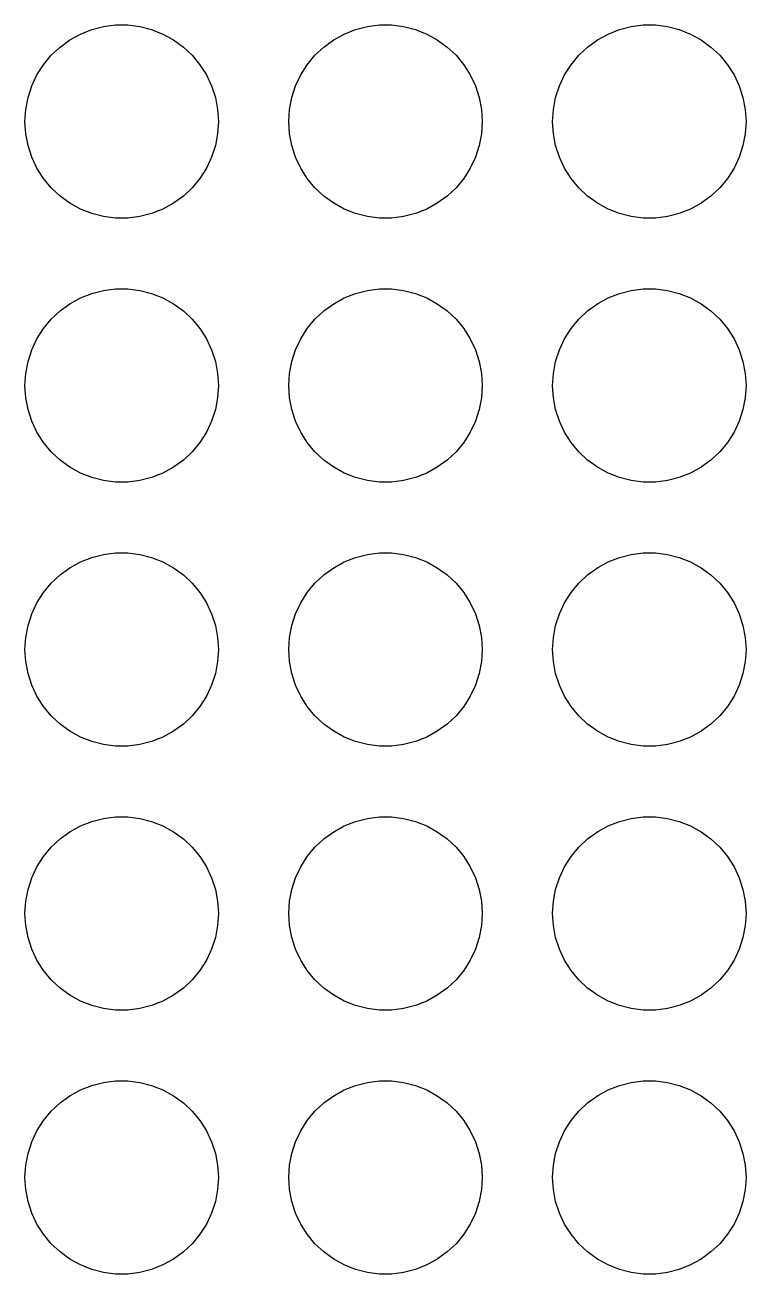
# Model space of a CAD drawing. Header units: metres. Extents: x -98 to 98, y -142 to 142.
# Drawn here: x -43 to -2, y -73 to -2 of the extents above; entities that cross this region are included whole.
import ezdxf

# ---------------------------------------------------------------- set-up
doc = ezdxf.new("R2010")
doc.units = ezdxf.units.M

msp = doc.modelspace()

# ---------------------------------------------------------------- linework, layer by layer
for p, q in [((-39.1996, -2.26918), (-38.5306, -2.09741)), ((-38.5306, -2.09741), (-37.8453, -2.01085)), ((-37.8453, -2.01085), (-37.1546, -2.01085)), ((-37.1546, -2.01085), (-36.4694, -2.09741)), ((-36.4694, -2.09741), (-35.8004, -2.26918)), ((-24.1996, -2.26918), (-23.5306, -2.09741)), ((-23.5306, -2.09741), (-22.8453, -2.01085)), ((-22.8453, -2.01085), (-22.1546, -2.01085)), ((-22.1546, -2.01085), (-21.4694, -2.09741)), ((-21.4694, -2.09741), (-20.8004, -2.26918)), ((-9.19958, -2.26918), (-8.53059, -2.09741)), ((-8.53059, -2.09741), (-7.84534, -2.01085)), ((-7.84534, -2.01085), (-7.15465, -2.01085)), ((-7.15465, -2.01085), (-6.46939, -2.09741)), ((-6.46939, -2.09741), (-5.8004, -2.26918)), ((-40.447, -2.85619), (-39.8418, -2.52344)), ((-39.8418, -2.52344), (-39.1996, -2.26918)), ((-35.8004, -2.26918), (-35.1582, -2.52344)), ((-35.1582, -2.52344), (-34.5529, -2.85619)), ((-25.447, -2.85619), (-24.8418, -2.52344)), ((-24.8418, -2.52344), (-24.1996, -2.26918)), ((-20.8004, -2.26918), (-20.1582, -2.52344)), ((-20.1582, -2.52344), (-19.5529, -2.85619)), ((-10.447, -2.85619), (-9.84178, -2.52344)), ((-9.84178, -2.52344), (-9.19958, -2.26918)), ((-5.8004, -2.26918), (-5.1582, -2.52344)), ((-5.1582, -2.52344), (-4.55295, -2.85619)), ((-41.5093, -3.73499), (-41.0058, -3.26218)), ((-41.0058, -3.26218), (-40.447, -2.85619)), ((-34.5529, -2.85619), (-33.9942, -3.26218)), ((-33.9942, -3.26218), (-33.4907, -3.73499)), ((-26.5093, -3.73499), (-26.0058, -3.26218)), ((-26.0058, -3.26218), (-25.447, -2.85619)), ((-19.5529, -2.85619), (-18.9942, -3.26218)), ((-18.9942, -3.26218), (-18.4907, -3.73499)), ((-11.5093, -3.73499), (-11.0058, -3.26218)), ((-11.0058, -3.26218), (-10.447, -2.85619)), ((-4.55295, -2.85619), (-3.99416, -3.26218)), ((-3.99416, -3.26218), (-3.49066, -3.73499)), ((-41.9496, -4.26717), (-41.5093, -3.73499)), ((-33.4907, -3.73499), (-33.0504, -4.26717)), ((-26.9496, -4.26717), (-26.5093, -3.73499)), ((-18.4907, -3.73499), (-18.0504, -4.26717)), ((-11.9496, -4.26717), (-11.5093, -3.73499)), ((-3.49066, -3.73499), (-3.0504, -4.26717)), ((-42.6138, -5.47531), (-42.3197, -4.85034)), ((-42.3197, -4.85034), (-41.9496, -4.26717)), ((-33.0504, -4.26717), (-32.6803, -4.85034)), ((-32.6803, -4.85034), (-32.3862, -5.47531)), ((-27.6138, -5.47531), (-27.3197, -4.85034)), ((-27.3197, -4.85034), (-26.9496, -4.26717)), ((-18.0504, -4.26717), (-17.6803, -4.85034)), ((-17.6803, -4.85034), (-17.3862, -5.47531)), ((-12.6138, -5.47531), (-12.3197, -4.85034)), ((-12.3197, -4.85034), (-11.9496, -4.26717)), ((-3.0504, -4.26717), (-2.68031, -4.85034)), ((-2.68031, -4.85034), (-2.38622, -5.47531)), ((-42.8272, -6.1322), (-42.6138, -5.47531)), ((-32.3862, -5.47531), (-32.1728, -6.1322)), ((-27.8272, -6.1322), (-27.6138, -5.47531)), ((-17.3862, -5.47531), (-17.1728, -6.1322)), ((-12.8272, -6.1322), (-12.6138, -5.47531)), ((-2.38622, -5.47531), (-2.17279, -6.1322)), ((-42.9566, -6.81065), (-42.8272, -6.1322)), ((-32.1728, -6.1322), (-32.0434, -6.81065)), ((-27.9566, -6.81065), (-27.8272, -6.1322)), ((-17.1728, -6.1322), (-17.0434, -6.81065)), ((-12.9566, -6.81065), (-12.8272, -6.1322)), ((-2.17279, -6.1322), (-2.04337, -6.81065)), ((-43, -7.5), (-42.9566, -6.81065)), ((-32.0434, -6.81065), (-32, -7.5)), ((-28, -7.5), (-27.9566, -6.81065)), ((-17.0434, -6.81065), (-17, -7.5)), ((-13, -7.5), (-12.9566, -6.81065)), ((-2.04337, -6.81065), (-2, -7.5)), ((-42.9566, -8.18933), (-43, -7.5)), ((-32, -7.5), (-32.0434, -8.18933)), ((-27.9566, -8.18933), (-28, -7.5)), ((-17, -7.5), (-17.0434, -8.18933)), ((-12.9566, -8.18933), (-13, -7.5)), ((-2, -7.5), (-2.04337, -8.18933)), ((-42.8272, -8.86778), (-42.9566, -8.18933)), ((-32.0434, -8.18933), (-32.1728, -8.86778)), ((-27.8272, -8.86778), (-27.9566, -8.18933)), ((-17.0434, -8.18933), (-17.1728, -8.86778)), ((-12.8272, -8.86778), (-12.9566, -8.18933)), ((-2.04337, -8.18933), (-2.17279, -8.86778)), ((-42.6138, -9.52467), (-42.8272, -8.86778)), ((-32.1728, -8.86778), (-32.3862, -9.52467)), ((-27.6138, -9.52467), (-27.8272, -8.86778)), ((-17.1728, -8.86778), (-17.3862, -9.52467)), ((-12.6138, -9.52467), (-12.8272, -8.86778)), ((-2.17279, -8.86778), (-2.38622, -9.52467)), ((-42.3197, -10.1496), (-42.6138, -9.52467)), ((-32.3862, -9.52467), (-32.6803, -10.1496)), ((-27.3197, -10.1496), (-27.6138, -9.52467)), ((-17.3862, -9.52467), (-17.6803, -10.1496)), ((-12.3197, -10.1496), (-12.6138, -9.52467)), ((-2.38622, -9.52467), (-2.68031, -10.1496)), ((-41.9496, -10.7328), (-42.3197, -10.1496)), ((-32.6803, -10.1496), (-33.0504, -10.7328)), ((-26.9496, -10.7328), (-27.3197, -10.1496)), ((-17.6803, -10.1496), (-18.0504, -10.7328)), ((-11.9496, -10.7328), (-12.3197, -10.1496)), ((-2.68031, -10.1496), (-3.0504, -10.7328)), ((-41.5093, -11.265), (-41.9496, -10.7328)), ((-41.0058, -11.7378), (-41.5093, -11.265)), ((-33.4907, -11.265), (-33.9942, -11.7378)), ((-33.0504, -10.7328), (-33.4907, -11.265)), ((-26.5093, -11.265), (-26.9496, -10.7328)), ((-26.0058, -11.7378), (-26.5093, -11.265)), ((-18.4907, -11.265), (-18.9942, -11.7378)), ((-18.0504, -10.7328), (-18.4907, -11.265)), ((-11.5093, -11.265), (-11.9496, -10.7328)), ((-11.0058, -11.7378), (-11.5093, -11.265)), ((-3.49066, -11.265), (-3.99416, -11.7378)), ((-3.0504, -10.7328), (-3.49066, -11.265)), ((-40.447, -12.1438), (-41.0058, -11.7378)), ((-33.9942, -11.7378), (-34.5529, -12.1438)), ((-25.447, -12.1438), (-26.0058, -11.7378)), ((-18.9942, -11.7378), (-19.5529, -12.1438)), ((-10.447, -12.1438), (-11.0058, -11.7378)), ((-3.99416, -11.7378), (-4.55295, -12.1438)), ((-39.8418, -12.4765), (-40.447, -12.1438)), ((-39.1996, -12.7308), (-39.8418, -12.4765)), ((-38.5306, -12.9026), (-39.1996, -12.7308)), ((-35.8004, -12.7308), (-36.4694, -12.9026)), ((-35.1582, -12.4765), (-35.8004, -12.7308)), ((-34.5529, -12.1438), (-35.1582, -12.4765)), ((-24.8418, -12.4765), (-25.447, -12.1438)), ((-24.1996, -12.7308), (-24.8418, -12.4765)), ((-23.5306, -12.9026), (-24.1996, -12.7308)), ((-20.8004, -12.7308), (-21.4694, -12.9026)), ((-20.1582, -12.4765), (-20.8004, -12.7308)), ((-19.5529, -12.1438), (-20.1582, -12.4765)), ((-9.84178, -12.4765), (-10.447, -12.1438)), ((-9.19958, -12.7308), (-9.84178, -12.4765)), ((-8.53059, -12.9026), (-9.19958, -12.7308)), ((-5.8004, -12.7308), (-6.46939, -12.9026)), ((-5.1582, -12.4765), (-5.8004, -12.7308)), ((-4.55295, -12.1438), (-5.1582, -12.4765)), ((-37.8453, -12.9891), (-38.5306, -12.9026)), ((-37.1546, -12.9891), (-37.8453, -12.9891)), ((-36.4694, -12.9026), (-37.1546, -12.9891)), ((-22.8453, -12.9891), (-23.5306, -12.9026)), ((-22.1546, -12.9891), (-22.8453, -12.9891)), ((-21.4694, -12.9026), (-22.1546, -12.9891)), ((-7.84534, -12.9891), (-8.53059, -12.9026)), ((-7.15465, -12.9891), (-7.84534, -12.9891)), ((-6.46939, -12.9026), (-7.15465, -12.9891)), ((-38.5306, -17.0974), (-37.8453, -17.0108)), ((-37.8453, -17.0108), (-37.1546, -17.0108)), ((-37.1546, -17.0108), (-36.4694, -17.0974)), ((-23.5306, -17.0974), (-22.8453, -17.0108)), ((-22.8453, -17.0108), (-22.1546, -17.0108)), ((-22.1546, -17.0108), (-21.4694, -17.0974)), ((-8.53059, -17.0974), (-7.84534, -17.0108)), ((-7.84534, -17.0108), (-7.15465, -17.0108)), ((-7.15465, -17.0108), (-6.46939, -17.0974)), ((-40.447, -17.8562), (-39.8418, -17.5234)), ((-39.8418, -17.5234), (-39.1996, -17.2692)), ((-39.1996, -17.2692), (-38.5306, -17.0974)), ((-36.4694, -17.0974), (-35.8004, -17.2692)), ((-35.8004, -17.2692), (-35.1582, -17.5234)), ((-35.1582, -17.5234), (-34.5529, -17.8562)), ((-25.447, -17.8562), (-24.8418, -17.5234)), ((-24.8418, -17.5234), (-24.1996, -17.2692)), ((-24.1996, -17.2692), (-23.5306, -17.0974)), ((-21.4694, -17.0974), (-20.8004, -17.2692)), ((-20.8004, -17.2692), (-20.1582, -17.5234)), ((-20.1582, -17.5234), (-19.5529, -17.8562)), ((-10.447, -17.8562), (-9.84178, -17.5234)), ((-9.84178, -17.5234), (-9.19958, -17.2692)), ((-9.19958, -17.2692), (-8.53059, -17.0974)), ((-6.46939, -17.0974), (-5.8004, -17.2692)), ((-5.8004, -17.2692), (-5.1582, -17.5234)), ((-5.1582, -17.5234), (-4.55295, -17.8562)), ((-41.5093, -18.735), (-41.0058, -18.2622)), ((-41.0058, -18.2622), (-40.447, -17.8562)), ((-34.5529, -17.8562), (-33.9942, -18.2622)), ((-33.9942, -18.2622), (-33.4907, -18.735)), ((-26.5093, -18.735), (-26.0058, -18.2622)), ((-26.0058, -18.2622), (-25.447, -17.8562)), ((-19.5529, -17.8562), (-18.9942, -18.2622)), ((-18.9942, -18.2622), (-18.4907, -18.735)), ((-11.5093, -18.735), (-11.0058, -18.2622)), ((-11.0058, -18.2622), (-10.447, -17.8562)), ((-4.55295, -17.8562), (-3.99416, -18.2622)), ((-3.99416, -18.2622), (-3.49066, -18.735)), ((-41.9496, -19.2672), (-41.5093, -18.735)), ((-33.4907, -18.735), (-33.0504, -19.2672)), ((-26.9496, -19.2672), (-26.5093, -18.735)), ((-18.4907, -18.735), (-18.0504, -19.2672)), ((-11.9496, -19.2672), (-11.5093, -18.735)), ((-3.49066, -18.735), (-3.0504, -19.2672)), ((-42.6138, -20.4753), (-42.3197, -19.8503)), ((-42.3197, -19.8503), (-41.9496, -19.2672)), ((-33.0504, -19.2672), (-32.6803, -19.8503)), ((-32.6803, -19.8503), (-32.3862, -20.4753)), ((-27.6138, -20.4753), (-27.3197, -19.8503)), ((-27.3197, -19.8503), (-26.9496, -19.2672)), ((-18.0504, -19.2672), (-17.6803, -19.8503)), ((-17.6803, -19.8503), (-17.3862, -20.4753)), ((-12.6138, -20.4753), (-12.3197, -19.8503)), ((-12.3197, -19.8503), (-11.9496, -19.2672)), ((-3.0504, -19.2672), (-2.68031, -19.8503)), ((-2.68031, -19.8503), (-2.38622, -20.4753)), ((-42.8272, -21.1322), (-42.6138, -20.4753)), ((-32.3862, -20.4753), (-32.1728, -21.1322)), ((-27.8272, -21.1322), (-27.6138, -20.4753)), ((-17.3862, -20.4753), (-17.1728, -21.1322)), ((-12.8272, -21.1322), (-12.6138, -20.4753)), ((-2.38622, -20.4753), (-2.17279, -21.1322)), ((-42.9566, -21.8107), (-42.8272, -21.1322)), ((-32.1728, -21.1322), (-32.0434, -21.8107)), ((-27.9566, -21.8107), (-27.8272, -21.1322)), ((-17.1728, -21.1322), (-17.0434, -21.8107)), ((-12.9566, -21.8107), (-12.8272, -21.1322)), ((-2.17279, -21.1322), (-2.04337, -21.8107)), ((-43, -22.5), (-42.9566, -21.8107)), ((-32.0434, -21.8107), (-32, -22.5)), ((-28, -22.5), (-27.9566, -21.8107)), ((-17.0434, -21.8107), (-17, -22.5)), ((-13, -22.5), (-12.9566, -21.8107)), ((-2.04337, -21.8107), (-2, -22.5)), ((-42.9566, -23.1893), (-43, -22.5)), ((-32, -22.5), (-32.0434, -23.1893)), ((-27.9566, -23.1893), (-28, -22.5)), ((-17, -22.5), (-17.0434, -23.1893)), ((-12.9566, -23.1893), (-13, -22.5)), ((-2, -22.5), (-2.04337, -23.1893)), ((-42.8272, -23.8678), (-42.9566, -23.1893)), ((-32.0434, -23.1893), (-32.1728, -23.8678)), ((-27.8272, -23.8678), (-27.9566, -23.1893)), ((-17.0434, -23.1893), (-17.1728, -23.8678)), ((-12.8272, -23.8678), (-12.9566, -23.1893)), ((-2.04337, -23.1893), (-2.17279, -23.8678)), ((-42.6138, -24.5247), (-42.8272, -23.8678)), ((-32.1728, -23.8678), (-32.3862, -24.5247)), ((-27.6138, -24.5247), (-27.8272, -23.8678)), ((-17.1728, -23.8678), (-17.3862, -24.5247)), ((-12.6138, -24.5247), (-12.8272, -23.8678)), ((-2.17279, -23.8678), (-2.38622, -24.5247)), ((-42.3197, -25.1496), (-42.6138, -24.5247)), ((-32.3862, -24.5247), (-32.6803, -25.1496)), ((-27.3197, -25.1496), (-27.6138, -24.5247)), ((-17.3862, -24.5247), (-17.6803, -25.1496)), ((-12.3197, -25.1496), (-12.6138, -24.5247)), ((-2.38622, -24.5247), (-2.68031, -25.1496)), ((-41.9496, -25.7328), (-42.3197, -25.1496)), ((-32.6803, -25.1496), (-33.0504, -25.7328)), ((-26.9496, -25.7328), (-27.3197, -25.1496)), ((-17.6803, -25.1496), (-18.0504, -25.7328)), ((-11.9496, -25.7328), (-12.3197, -25.1496)), ((-2.68031, -25.1496), (-3.0504, -25.7328)), ((-41.5093, -26.265), (-41.9496, -25.7328)), ((-33.0504, -25.7328), (-33.4907, -26.265)), ((-26.5093, -26.265), (-26.9496, -25.7328)), ((-18.0504, -25.7328), (-18.4907, -26.265)), ((-11.5093, -26.265), (-11.9496, -25.7328)), ((-3.0504, -25.7328), (-3.49066, -26.265)), ((-41.0058, -26.7378), (-41.5093, -26.265)), ((-40.447, -27.1438), (-41.0058, -26.7378)), ((-33.9942, -26.7378), (-34.5529, -27.1438)), ((-33.4907, -26.265), (-33.9942, -26.7378)), ((-26.0058, -26.7378), (-26.5093, -26.265)), ((-25.447, -27.1438), (-26.0058, -26.7378)), ((-18.9942, -26.7378), (-19.5529, -27.1438)), ((-18.4907, -26.265), (-18.9942, -26.7378)), ((-11.0058, -26.7378), (-11.5093, -26.265)), ((-10.447, -27.1438), (-11.0058, -26.7378)), ((-3.99416, -26.7378), (-4.55295, -27.1438)), ((-3.49066, -26.265), (-3.99416, -26.7378)), ((-39.8418, -27.4765), (-40.447, -27.1438)), ((-39.1996, -27.7308), (-39.8418, -27.4765)), ((-35.1582, -27.4765), (-35.8004, -27.7308)), ((-34.5529, -27.1438), (-35.1582, -27.4765)), ((-24.8418, -27.4765), (-25.447, -27.1438)), ((-24.1996, -27.7308), (-24.8418, -27.4765)), ((-20.1582, -27.4765), (-20.8004, -27.7308)), ((-19.5529, -27.1438), (-20.1582, -27.4765)), ((-9.84178, -27.4765), (-10.447, -27.1438)), ((-9.19958, -27.7308), (-9.84178, -27.4765)), ((-5.1582, -27.4765), (-5.8004, -27.7308)), ((-4.55295, -27.1438), (-5.1582, -27.4765)), ((-38.5306, -27.9026), (-39.1996, -27.7308)), ((-37.8453, -27.9891), (-38.5306, -27.9026)), ((-37.1546, -27.9891), (-37.8453, -27.9891)), ((-36.4694, -27.9026), (-37.1546, -27.9891)), ((-35.8004, -27.7308), (-36.4694, -27.9026)), ((-23.5306, -27.9026), (-24.1996, -27.7308)), ((-22.8453, -27.9891), (-23.5306, -27.9026)), ((-22.1546, -27.9891), (-22.8453, -27.9891)), ((-21.4694, -27.9026), (-22.1546, -27.9891)), ((-20.8004, -27.7308), (-21.4694, -27.9026)), ((-8.53059, -27.9026), (-9.19958, -27.7308)), ((-7.84534, -27.9891), (-8.53059, -27.9026)), ((-7.15465, -27.9891), (-7.84534, -27.9891)), ((-6.46939, -27.9026), (-7.15465, -27.9891)), ((-5.8004, -27.7308), (-6.46939, -27.9026)), ((-40.447, -32.8562), (-39.8418, -32.5235)), ((-39.8418, -32.5235), (-39.1996, -32.2692)), ((-39.1996, -32.2692), (-38.5306, -32.0974)), ((-38.5306, -32.0974), (-37.8453, -32.0108)), ((-37.8453, -32.0108), (-37.1546, -32.0108)), ((-37.1546, -32.0108), (-36.4694, -32.0974)), ((-36.4694, -32.0974), (-35.8004, -32.2692)), ((-35.8004, -32.2692), (-35.1582, -32.5235)), ((-35.1582, -32.5235), (-34.5529, -32.8562)), ((-25.447, -32.8562), (-24.8418, -32.5235)), ((-24.8418, -32.5235), (-24.1996, -32.2692)), ((-24.1996, -32.2692), (-23.5306, -32.0974)), ((-23.5306, -32.0974), (-22.8453, -32.0108)), ((-22.8453, -32.0108), (-22.1546, -32.0108)), ((-22.1546, -32.0108), (-21.4694, -32.0974)), ((-21.4694, -32.0974), (-20.8004, -32.2692)), ((-20.8004, -32.2692), (-20.1582, -32.5235)), ((-20.1582, -32.5235), (-19.5529, -32.8562)), ((-10.447, -32.8562), (-9.84178, -32.5235)), ((-9.84178, -32.5235), (-9.19958, -32.2692)), ((-9.19958, -32.2692), (-8.53059, -32.0974)), ((-8.53059, -32.0974), (-7.84534, -32.0108)), ((-7.84534, -32.0108), (-7.15465, -32.0108)), ((-7.15465, -32.0108), (-6.46939, -32.0974)), ((-6.46939, -32.0974), (-5.8004, -32.2692)), ((-5.8004, -32.2692), (-5.1582, -32.5235)), ((-5.1582, -32.5235), (-4.55295, -32.8562)), ((-41.5093, -33.735), (-41.0058, -33.2622)), ((-41.0058, -33.2622), (-40.447, -32.8562)), ((-34.5529, -32.8562), (-33.9942, -33.2622)), ((-33.9942, -33.2622), (-33.4907, -33.735)), ((-26.5093, -33.735), (-26.0058, -33.2622)), ((-26.0058, -33.2622), (-25.447, -32.8562)), ((-19.5529, -32.8562), (-18.9942, -33.2622)), ((-18.9942, -33.2622), (-18.4907, -33.735)), ((-11.5093, -33.735), (-11.0058, -33.2622)), ((-11.0058, -33.2622), (-10.447, -32.8562)), ((-4.55295, -32.8562), (-3.99416, -33.2622)), ((-3.99416, -33.2622), (-3.49066, -33.735)), ((-41.9496, -34.2672), (-41.5093, -33.735)), ((-33.4907, -33.735), (-33.0504, -34.2672)), ((-26.9496, -34.2672), (-26.5093, -33.735)), ((-18.4907, -33.735), (-18.0504, -34.2672)), ((-11.9496, -34.2672), (-11.5093, -33.735)), ((-3.49066, -33.735), (-3.0504, -34.2672)), ((-42.3197, -34.8503), (-41.9496, -34.2672)), ((-33.0504, -34.2672), (-32.6803, -34.8503)), ((-27.3197, -34.8503), (-26.9496, -34.2672)), ((-18.0504, -34.2672), (-17.6803, -34.8503)), ((-12.3197, -34.8503), (-11.9496, -34.2672)), ((-3.0504, -34.2672), (-2.68031, -34.8503)), ((-42.8272, -36.1322), (-42.6138, -35.4753)), ((-42.6138, -35.4753), (-42.3197, -34.8503)), ((-32.6803, -34.8503), (-32.3862, -35.4753)), ((-32.3862, -35.4753), (-32.1728, -36.1322)), ((-27.8272, -36.1322), (-27.6138, -35.4753)), ((-27.6138, -35.4753), (-27.3197, -34.8503)), ((-17.6803, -34.8503), (-17.3862, -35.4753)), ((-17.3862, -35.4753), (-17.1728, -36.1322)), ((-12.8272, -36.1322), (-12.6138, -35.4753)), ((-12.6138, -35.4753), (-12.3197, -34.8503)), ((-2.68031, -34.8503), (-2.38622, -35.4753)), ((-2.38622, -35.4753), (-2.17279, -36.1322)), ((-42.9566, -36.8107), (-42.8272, -36.1322)), ((-32.1728, -36.1322), (-32.0434, -36.8107)), ((-27.9566, -36.8107), (-27.8272, -36.1322)), ((-17.1728, -36.1322), (-17.0434, -36.8107)), ((-12.9566, -36.8107), (-12.8272, -36.1322)), ((-2.17279, -36.1322), (-2.04337, -36.8107)), ((-43, -37.5), (-42.9566, -36.8107)), ((-32.0434, -36.8107), (-32, -37.5)), ((-28, -37.5), (-27.9566, -36.8107)), ((-17.0434, -36.8107), (-17, -37.5)), ((-13, -37.5), (-12.9566, -36.8107)), ((-2.04337, -36.8107), (-2, -37.5)), ((-42.9566, -38.1893), (-43, -37.5)), ((-32, -37.5), (-32.0434, -38.1893)), ((-27.9566, -38.1893), (-28, -37.5)), ((-17, -37.5), (-17.0434, -38.1893)), ((-12.9566, -38.1893), (-13, -37.5)), ((-2, -37.5), (-2.04337, -38.1893)), ((-42.8272, -38.8678), (-42.9566, -38.1893)), ((-32.0434, -38.1893), (-32.1728, -38.8678)), ((-27.8272, -38.8678), (-27.9566, -38.1893)), ((-17.0434, -38.1893), (-17.1728, -38.8678)), ((-12.8272, -38.8678), (-12.9566, -38.1893)), ((-2.04337, -38.1893), (-2.17279, -38.8678)), ((-42.6138, -39.5247), (-42.8272, -38.8678)), ((-32.1728, -38.8678), (-32.3862, -39.5247)), ((-27.6138, -39.5247), (-27.8272, -38.8678)), ((-17.1728, -38.8678), (-17.3862, -39.5247)), ((-12.6138, -39.5247), (-12.8272, -38.8678)), ((-2.17279, -38.8678), (-2.38622, -39.5247)), ((-42.3197, -40.1496), (-42.6138, -39.5247)), ((-32.3862, -39.5247), (-32.6803, -40.1496)), ((-27.3197, -40.1496), (-27.6138, -39.5247)), ((-17.3862, -39.5247), (-17.6803, -40.1496)), ((-12.3197, -40.1496), (-12.6138, -39.5247)), ((-2.38622, -39.5247), (-2.68031, -40.1496)), ((-41.9496, -40.7328), (-42.3197, -40.1496)), ((-32.6803, -40.1496), (-33.0504, -40.7328)), ((-26.9496, -40.7328), (-27.3197, -40.1496)), ((-17.6803, -40.1496), (-18.0504, -40.7328)), ((-11.9496, -40.7328), (-12.3197, -40.1496)), ((-2.68031, -40.1496), (-3.0504, -40.7328)), ((-41.5093, -41.265), (-41.9496, -40.7328)), ((-33.0504, -40.7328), (-33.4907, -41.265)), ((-26.5093, -41.265), (-26.9496, -40.7328)), ((-18.0504, -40.7328), (-18.4907, -41.265)), ((-11.5093, -41.265), (-11.9496, -40.7328)), ((-3.0504, -40.7328), (-3.49066, -41.265)), ((-41.0058, -41.7378), (-41.5093, -41.265)), ((-40.447, -42.1438), (-41.0058, -41.7378)), ((-33.9942, -41.7378), (-34.5529, -42.1438)), ((-33.4907, -41.265), (-33.9942, -41.7378)), ((-26.0058, -41.7378), (-26.5093, -41.265)), ((-25.447, -42.1438), (-26.0058, -41.7378)), ((-18.9942, -41.7378), (-19.5529, -42.1438)), ((-18.4907, -41.265), (-18.9942, -41.7378)), ((-11.0058, -41.7378), (-11.5093, -41.265)), ((-10.447, -42.1438), (-11.0058, -41.7378)), ((-3.99416, -41.7378), (-4.55295, -42.1438)), ((-3.49066, -41.265), (-3.99416, -41.7378)), ((-39.8418, -42.4765), (-40.447, -42.1438)), ((-39.1996, -42.7308), (-39.8418, -42.4765)), ((-35.1582, -42.4765), (-35.8004, -42.7308)), ((-34.5529, -42.1438), (-35.1582, -42.4765)), ((-24.8418, -42.4765), (-25.447, -42.1438)), ((-24.1996, -42.7308), (-24.8418, -42.4765)), ((-20.1582, -42.4765), (-20.8004, -42.7308)), ((-19.5529, -42.1438), (-20.1582, -42.4765)), ((-9.84178, -42.4765), (-10.447, -42.1438)), ((-9.19958, -42.7308), (-9.84178, -42.4765)), ((-5.1582, -42.4765), (-5.8004, -42.7308)), ((-4.55295, -42.1438), (-5.1582, -42.4765)), ((-38.5306, -42.9026), (-39.1996, -42.7308)), ((-37.8453, -42.9891), (-38.5306, -42.9026)), ((-37.1546, -42.9891), (-37.8453, -42.9891)), ((-36.4694, -42.9026), (-37.1546, -42.9891)), ((-35.8004, -42.7308), (-36.4694, -42.9026)), ((-23.5306, -42.9026), (-24.1996, -42.7308)), ((-22.8453, -42.9891), (-23.5306, -42.9026)), ((-22.1546, -42.9891), (-22.8453, -42.9891)), ((-21.4694, -42.9026), (-22.1546, -42.9891)), ((-20.8004, -42.7308), (-21.4694, -42.9026)), ((-8.53059, -42.9026), (-9.19958, -42.7308)), ((-7.84534, -42.9891), (-8.53059, -42.9026)), ((-7.15465, -42.9891), (-7.84534, -42.9891)), ((-6.46939, -42.9026), (-7.15465, -42.9891)), ((-5.8004, -42.7308), (-6.46939, -42.9026)), ((-40.447, -47.8562), (-39.8418, -47.5235)), ((-39.8418, -47.5235), (-39.1996, -47.2692)), ((-39.1996, -47.2692), (-38.5306, -47.0974)), ((-38.5306, -47.0974), (-37.8453, -47.0108)), ((-37.8453, -47.0108), (-37.1546, -47.0108)), ((-37.1546, -47.0108), (-36.4694, -47.0974)), ((-36.4694, -47.0974), (-35.8004, -47.2692)), ((-35.8004, -47.2692), (-35.1582, -47.5235)), ((-35.1582, -47.5235), (-34.5529, -47.8562)), ((-25.447, -47.8562), (-24.8418, -47.5235)), ((-24.8418, -47.5235), (-24.1996, -47.2692)), ((-24.1996, -47.2692), (-23.5306, -47.0974)), ((-23.5306, -47.0974), (-22.8453, -47.0108)), ((-22.8453, -47.0108), (-22.1546, -47.0108)), ((-22.1546, -47.0108), (-21.4694, -47.0974)), ((-21.4694, -47.0974), (-20.8004, -47.2692)), ((-20.8004, -47.2692), (-20.1582, -47.5235)), ((-20.1582, -47.5235), (-19.5529, -47.8562)), ((-10.447, -47.8562), (-9.84178, -47.5235)), ((-9.84178, -47.5235), (-9.19958, -47.2692)), ((-9.19958, -47.2692), (-8.53059, -47.0974)), ((-8.53059, -47.0974), (-7.84534, -47.0108)), ((-7.84534, -47.0108), (-7.15465, -47.0108)), ((-7.15465, -47.0108), (-6.46939, -47.0974)), ((-6.46939, -47.0974), (-5.8004, -47.2692)), ((-5.8004, -47.2692), (-5.1582, -47.5235)), ((-5.1582, -47.5235), (-4.55295, -47.8562)), ((-41.5093, -48.735), (-41.0058, -48.2622)), ((-41.0058, -48.2622), (-40.447, -47.8562)), ((-34.5529, -47.8562), (-33.9942, -48.2622)), ((-33.9942, -48.2622), (-33.4907, -48.735)), ((-26.5093, -48.735), (-26.0058, -48.2622)), ((-26.0058, -48.2622), (-25.447, -47.8562)), ((-19.5529, -47.8562), (-18.9942, -48.2622)), ((-18.9942, -48.2622), (-18.4907, -48.735)), ((-11.5093, -48.735), (-11.0058, -48.2622)), ((-11.0058, -48.2622), (-10.447, -47.8562)), ((-4.55295, -47.8562), (-3.99416, -48.2622)), ((-3.99416, -48.2622), (-3.49066, -48.735)), ((-41.9496, -49.2672), (-41.5093, -48.735)), ((-33.4907, -48.735), (-33.0504, -49.2672)), ((-26.9496, -49.2672), (-26.5093, -48.735)), ((-18.4907, -48.735), (-18.0504, -49.2672)), ((-11.9496, -49.2672), (-11.5093, -48.735)), ((-3.49066, -48.735), (-3.0504, -49.2672)), ((-42.3197, -49.8503), (-41.9496, -49.2672)), ((-33.0504, -49.2672), (-32.6803, -49.8503)), ((-27.3197, -49.8503), (-26.9496, -49.2672)), ((-18.0504, -49.2672), (-17.6803, -49.8503)), ((-12.3197, -49.8503), (-11.9496, -49.2672)), ((-3.0504, -49.2672), (-2.68031, -49.8503)), ((-42.6138, -50.4753), (-42.3197, -49.8503)), ((-32.6803, -49.8503), (-32.3862, -50.4753)), ((-27.6138, -50.4753), (-27.3197, -49.8503)), ((-17.6803, -49.8503), (-17.3862, -50.4753)), ((-12.6138, -50.4753), (-12.3197, -49.8503)), ((-2.68031, -49.8503), (-2.38622, -50.4753)), ((-42.8272, -51.1322), (-42.6138, -50.4753)), ((-32.3862, -50.4753), (-32.1728, -51.1322)), ((-27.8272, -51.1322), (-27.6138, -50.4753)), ((-17.3862, -50.4753), (-17.1728, -51.1322)), ((-12.8272, -51.1322), (-12.6138, -50.4753)), ((-2.38622, -50.4753), (-2.17279, -51.1322)), ((-43, -52.5), (-42.9566, -51.8107)), ((-42.9566, -51.8107), (-42.8272, -51.1322)), ((-32.1728, -51.1322), (-32.0434, -51.8107)), ((-32.0434, -51.8107), (-32, -52.5)), ((-28, -52.5), (-27.9566, -51.8107)), ((-27.9566, -51.8107), (-27.8272, -51.1322)), ((-17.1728, -51.1322), (-17.0434, -51.8107)), ((-17.0434, -51.8107), (-17, -52.5)), ((-13, -52.5), (-12.9566, -51.8107)), ((-12.9566, -51.8107), (-12.8272, -51.1322)), ((-2.17279, -51.1322), (-2.04337, -51.8107)), ((-2.04337, -51.8107), (-2, -52.5)), ((-42.9566, -53.1893), (-43, -52.5)), ((-32, -52.5), (-32.0434, -53.1893)), ((-27.9566, -53.1893), (-28, -52.5)), ((-17, -52.5), (-17.0434, -53.1893)), ((-12.9566, -53.1893), (-13, -52.5)), ((-2, -52.5), (-2.04337, -53.1893)), ((-42.8272, -53.8678), (-42.9566, -53.1893)), ((-32.0434, -53.1893), (-32.1728, -53.8678)), ((-27.8272, -53.8678), (-27.9566, -53.1893)), ((-17.0434, -53.1893), (-17.1728, -53.8678)), ((-12.8272, -53.8678), (-12.9566, -53.1893)), ((-2.04337, -53.1893), (-2.17279, -53.8678)), ((-42.6138, -54.5247), (-42.8272, -53.8678)), ((-32.1728, -53.8678), (-32.3862, -54.5247)), ((-27.6138, -54.5247), (-27.8272, -53.8678)), ((-17.1728, -53.8678), (-17.3862, -54.5247)), ((-12.6138, -54.5247), (-12.8272, -53.8678)), ((-2.17279, -53.8678), (-2.38622, -54.5247)), ((-42.3197, -55.1496), (-42.6138, -54.5247)), ((-32.3862, -54.5247), (-32.6803, -55.1496)), ((-27.3197, -55.1496), (-27.6138, -54.5247)), ((-17.3862, -54.5247), (-17.6803, -55.1496)), ((-12.3197, -55.1496), (-12.6138, -54.5247)), ((-2.38622, -54.5247), (-2.68031, -55.1496)), ((-41.9496, -55.7328), (-42.3197, -55.1496)), ((-32.6803, -55.1496), (-33.0504, -55.7328)), ((-26.9496, -55.7328), (-27.3197, -55.1496)), ((-17.6803, -55.1496), (-18.0504, -55.7328)), ((-11.9496, -55.7328), (-12.3197, -55.1496)), ((-2.68031, -55.1496), (-3.0504, -55.7328)), ((-41.5093, -56.265), (-41.9496, -55.7328)), ((-33.0504, -55.7328), (-33.4907, -56.265)), ((-26.5093, -56.265), (-26.9496, -55.7328)), ((-18.0504, -55.7328), (-18.4907, -56.265)), ((-11.5093, -56.265), (-11.9496, -55.7328)), ((-3.0504, -55.7328), (-3.49066, -56.265)), ((-41.0058, -56.7378), (-41.5093, -56.265)), ((-40.447, -57.1438), (-41.0058, -56.7378)), ((-33.9942, -56.7378), (-34.5529, -57.1438)), ((-33.4907, -56.265), (-33.9942, -56.7378)), ((-26.0058, -56.7378), (-26.5093, -56.265)), ((-25.447, -57.1438), (-26.0058, -56.7378)), ((-18.9942, -56.7378), (-19.5529, -57.1438)), ((-18.4907, -56.265), (-18.9942, -56.7378)), ((-11.0058, -56.7378), (-11.5093, -56.265)), ((-10.447, -57.1438), (-11.0058, -56.7378)), ((-3.99416, -56.7378), (-4.55295, -57.1438)), ((-3.49066, -56.265), (-3.99416, -56.7378)), ((-39.8418, -57.4765), (-40.447, -57.1438)), ((-39.1996, -57.7308), (-39.8418, -57.4765)), ((-35.1582, -57.4765), (-35.8004, -57.7308)), ((-34.5529, -57.1438), (-35.1582, -57.4765)), ((-24.8418, -57.4765), (-25.447, -57.1438)), ((-24.1996, -57.7308), (-24.8418, -57.4765)), ((-20.1582, -57.4765), (-20.8004, -57.7308)), ((-19.5529, -57.1438), (-20.1582, -57.4765)), ((-9.84178, -57.4765), (-10.447, -57.1438)), ((-9.19958, -57.7308), (-9.84178, -57.4765)), ((-5.1582, -57.4765), (-5.8004, -57.7308)), ((-4.55295, -57.1438), (-5.1582, -57.4765)), ((-38.5306, -57.9026), (-39.1996, -57.7308)), ((-37.8453, -57.9891), (-38.5306, -57.9026)), ((-37.1546, -57.9891), (-37.8453, -57.9891)), ((-36.4694, -57.9026), (-37.1546, -57.9891)), ((-35.8004, -57.7308), (-36.4694, -57.9026)), ((-23.5306, -57.9026), (-24.1996, -57.7308)), ((-22.8453, -57.9891), (-23.5306, -57.9026)), ((-22.1546, -57.9891), (-22.8453, -57.9891)), ((-21.4694, -57.9026), (-22.1546, -57.9891)), ((-20.8004, -57.7308), (-21.4694, -57.9026)), ((-8.53059, -57.9026), (-9.19958, -57.7308)), ((-7.84534, -57.9891), (-8.53059, -57.9026)), ((-7.15465, -57.9891), (-7.84534, -57.9891)), ((-6.46939, -57.9026), (-7.15465, -57.9891)), ((-5.8004, -57.7308), (-6.46939, -57.9026)), ((-39.8418, -62.5235), (-39.1996, -62.2692)), ((-39.1996, -62.2692), (-38.5306, -62.0974)), ((-38.5306, -62.0974), (-37.8453, -62.0108)), ((-37.8453, -62.0108), (-37.1546, -62.0108)), ((-37.1546, -62.0108), (-36.4694, -62.0974)), ((-36.4694, -62.0974), (-35.8004, -62.2692)), ((-35.8004, -62.2692), (-35.1582, -62.5235)), ((-24.8418, -62.5235), (-24.1996, -62.2692)), ((-24.1996, -62.2692), (-23.5306, -62.0974)), ((-23.5306, -62.0974), (-22.8453, -62.0108)), ((-22.8453, -62.0108), (-22.1546, -62.0108)), ((-22.1546, -62.0108), (-21.4694, -62.0974)), ((-21.4694, -62.0974), (-20.8004, -62.2692)), ((-20.8004, -62.2692), (-20.1582, -62.5235)), ((-9.84178, -62.5235), (-9.19958, -62.2692)), ((-9.19958, -62.2692), (-8.53059, -62.0974)), ((-8.53059, -62.0974), (-7.84534, -62.0108)), ((-7.84534, -62.0108), (-7.15465, -62.0108)), ((-7.15465, -62.0108), (-6.46939, -62.0974)), ((-6.46939, -62.0974), (-5.8004, -62.2692)), ((-5.8004, -62.2692), (-5.1582, -62.5235)), ((-41.0058, -63.2622), (-40.447, -62.8562)), ((-40.447, -62.8562), (-39.8418, -62.5235)), ((-35.1582, -62.5235), (-34.5529, -62.8562)), ((-34.5529, -62.8562), (-33.9942, -63.2622)), ((-26.0058, -63.2622), (-25.447, -62.8562)), ((-25.447, -62.8562), (-24.8418, -62.5235)), ((-20.1582, -62.5235), (-19.5529, -62.8562)), ((-19.5529, -62.8562), (-18.9942, -63.2622)), ((-11.0058, -63.2622), (-10.447, -62.8562)), ((-10.447, -62.8562), (-9.84178, -62.5235)), ((-5.1582, -62.5235), (-4.55295, -62.8562)), ((-4.55295, -62.8562), (-3.99416, -63.2622)), ((-41.9496, -64.2672), (-41.5093, -63.735)), ((-41.5093, -63.735), (-41.0058, -63.2622)), ((-33.9942, -63.2622), (-33.4907, -63.735)), ((-33.4907, -63.735), (-33.0504, -64.2672)), ((-26.9496, -64.2672), (-26.5093, -63.735)), ((-26.5093, -63.735), (-26.0058, -63.2622)), ((-18.9942, -63.2622), (-18.4907, -63.735)), ((-18.4907, -63.735), (-18.0504, -64.2672)), ((-11.9496, -64.2672), (-11.5093, -63.735)), ((-11.5093, -63.735), (-11.0058, -63.2622)), ((-3.99416, -63.2622), (-3.49066, -63.735)), ((-3.49066, -63.735), (-3.0504, -64.2672)), ((-42.3197, -64.8504), (-41.9496, -64.2672)), ((-33.0504, -64.2672), (-32.6803, -64.8504)), ((-27.3197, -64.8504), (-26.9496, -64.2672)), ((-18.0504, -64.2672), (-17.6803, -64.8504)), ((-12.3197, -64.8504), (-11.9496, -64.2672)), ((-3.0504, -64.2672), (-2.68031, -64.8504)), ((-42.6138, -65.4753), (-42.3197, -64.8504)), ((-32.6803, -64.8504), (-32.3862, -65.4753)), ((-27.6138, -65.4753), (-27.3197, -64.8504)), ((-17.6803, -64.8504), (-17.3862, -65.4753)), ((-12.6138, -65.4753), (-12.3197, -64.8504)), ((-2.68031, -64.8504), (-2.38622, -65.4753)), ((-42.8272, -66.1322), (-42.6138, -65.4753)), ((-32.3862, -65.4753), (-32.1728, -66.1322)), ((-27.8272, -66.1322), (-27.6138, -65.4753)), ((-17.3862, -65.4753), (-17.1728, -66.1322)), ((-12.8272, -66.1322), (-12.6138, -65.4753)), ((-2.38622, -65.4753), (-2.17279, -66.1322)), ((-42.9566, -66.8107), (-42.8272, -66.1322)), ((-32.1728, -66.1322), (-32.0434, -66.8107)), ((-27.9566, -66.8107), (-27.8272, -66.1322)), ((-17.1728, -66.1322), (-17.0434, -66.8107)), ((-12.9566, -66.8107), (-12.8272, -66.1322)), ((-2.17279, -66.1322), (-2.04337, -66.8107)), ((-43, -67.5), (-42.9566, -66.8107)), ((-32.0434, -66.8107), (-32, -67.5)), ((-28, -67.5), (-27.9566, -66.8107)), ((-17.0434, -66.8107), (-17, -67.5)), ((-13, -67.5), (-12.9566, -66.8107)), ((-2.04337, -66.8107), (-2, -67.5)), ((-42.9566, -68.1893), (-43, -67.5)), ((-32, -67.5), (-32.0434, -68.1893)), ((-27.9566, -68.1893), (-28, -67.5)), ((-17, -67.5), (-17.0434, -68.1893)), ((-12.9566, -68.1893), (-13, -67.5)), ((-2, -67.5), (-2.04337, -68.1893)), ((-42.8272, -68.8678), (-42.9566, -68.1893)), ((-32.0434, -68.1893), (-32.1728, -68.8678)), ((-27.8272, -68.8678), (-27.9566, -68.1893)), ((-17.0434, -68.1893), (-17.1728, -68.8678)), ((-12.8272, -68.8678), (-12.9566, -68.1893)), ((-2.04337, -68.1893), (-2.17279, -68.8678)), ((-42.6138, -69.5247), (-42.8272, -68.8678)), ((-42.3197, -70.1496), (-42.6138, -69.5247)), ((-32.3862, -69.5247), (-32.6803, -70.1496)), ((-32.1728, -68.8678), (-32.3862, -69.5247)), ((-27.6138, -69.5247), (-27.8272, -68.8678)), ((-27.3197, -70.1496), (-27.6138, -69.5247)), ((-17.3862, -69.5247), (-17.6803, -70.1496)), ((-17.1728, -68.8678), (-17.3862, -69.5247)), ((-12.6138, -69.5247), (-12.8272, -68.8678)), ((-12.3197, -70.1496), (-12.6138, -69.5247)), ((-2.38622, -69.5247), (-2.68031, -70.1496)), ((-2.17279, -68.8678), (-2.38622, -69.5247)), ((-41.9496, -70.7328), (-42.3197, -70.1496)), ((-32.6803, -70.1496), (-33.0504, -70.7328)), ((-26.9496, -70.7328), (-27.3197, -70.1496)), ((-17.6803, -70.1496), (-18.0504, -70.7328)), ((-11.9496, -70.7328), (-12.3197, -70.1496)), ((-2.68031, -70.1496), (-3.0504, -70.7328)), ((-41.5093, -71.265), (-41.9496, -70.7328)), ((-33.0504, -70.7328), (-33.4907, -71.265)), ((-26.5093, -71.265), (-26.9496, -70.7328)), ((-18.0504, -70.7328), (-18.4907, -71.265)), ((-11.5093, -71.265), (-11.9496, -70.7328)), ((-3.0504, -70.7328), (-3.49066, -71.265)), ((-41.0058, -71.7378), (-41.5093, -71.265)), ((-33.4907, -71.265), (-33.9942, -71.7378)), ((-26.0058, -71.7378), (-26.5093, -71.265)), ((-18.4907, -71.265), (-18.9942, -71.7378)), ((-11.0058, -71.7378), (-11.5093, -71.265)), ((-3.49066, -71.265), (-3.99416, -71.7378)), ((-40.447, -72.1438), (-41.0058, -71.7378)), ((-39.8418, -72.4765), (-40.447, -72.1438)), ((-34.5529, -72.1438), (-35.1582, -72.4765)), ((-33.9942, -71.7378), (-34.5529, -72.1438)), ((-25.447, -72.1438), (-26.0058, -71.7378)), ((-24.8418, -72.4765), (-25.447, -72.1438)), ((-19.5529, -72.1438), (-20.1582, -72.4765)), ((-18.9942, -71.7378), (-19.5529, -72.1438)), ((-10.447, -72.1438), (-11.0058, -71.7378)), ((-9.84178, -72.4765), (-10.447, -72.1438)), ((-4.55295, -72.1438), (-5.1582, -72.4765)), ((-3.99416, -71.7378), (-4.55295, -72.1438)), ((-39.1996, -72.7308), (-39.8418, -72.4765)), ((-38.5306, -72.9026), (-39.1996, -72.7308)), ((-37.8453, -72.9891), (-38.5306, -72.9026)), ((-37.1546, -72.9891), (-37.8453, -72.9891)), ((-36.4694, -72.9026), (-37.1546, -72.9891)), ((-35.8004, -72.7308), (-36.4694, -72.9026)), ((-35.1582, -72.4765), (-35.8004, -72.7308)), ((-24.1996, -72.7308), (-24.8418, -72.4765)), ((-23.5306, -72.9026), (-24.1996, -72.7308)), ((-22.8453, -72.9891), (-23.5306, -72.9026)), ((-22.1546, -72.9891), (-22.8453, -72.9891)), ((-21.4694, -72.9026), (-22.1546, -72.9891)), ((-20.8004, -72.7308), (-21.4694, -72.9026)), ((-20.1582, -72.4765), (-20.8004, -72.7308)), ((-9.19958, -72.7308), (-9.84178, -72.4765)), ((-8.53059, -72.9026), (-9.19958, -72.7308)), ((-7.84534, -72.9891), (-8.53059, -72.9026)), ((-7.15465, -72.9891), (-7.84534, -72.9891)), ((-6.46939, -72.9026), (-7.15465, -72.9891)), ((-5.8004, -72.7308), (-6.46939, -72.9026)), ((-5.1582, -72.4765), (-5.8004, -72.7308))]:
    msp.add_line(p, q)

doc.saveas('drawing.dxf')
